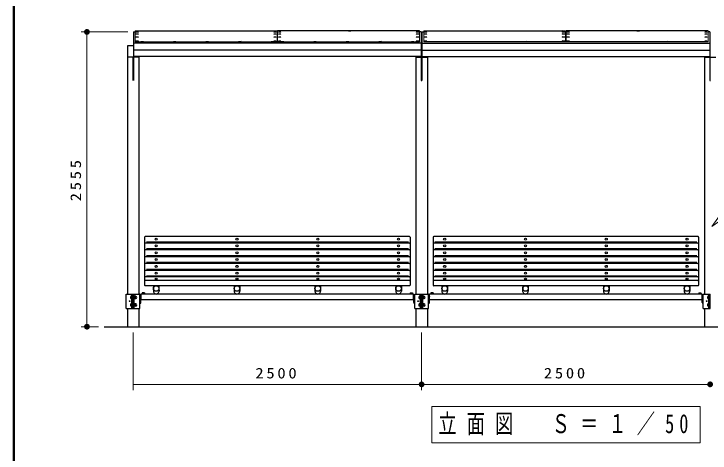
# Model space of a CAD drawing. Units: millimetres on the paper, with parts at other scales. Extents: x -365 to 12, y -38 to 257.
# Drawn here: x -365 to -244.4, y 71.2 to 147.4 of the extents above; entities that cross this region are included whole.
import ezdxf

# ---------------------------------------------------------------- set-up
doc = ezdxf.new("R2010")
doc.units = ezdxf.units.MM
doc.layers.add('LY_1', color=7, linetype='Continuous', lineweight=25)
doc.layers.add('LY_2', color=7, linetype='Continuous', lineweight=13)
doc.styles.add('ＭＳ ゴシック', font='')
doc.styles.get('ＭＳ ゴシック').set_extended_font_data('MS Gothic')

# ---------------------------------------------------------------- blocks, each defined once
blk = doc.blocks.new('filled_dot')
at = {"color": 0, "linetype": 'Continuous', "lineweight": -2, "const_width": 1.25}
blk.add_lwpolyline([(-0.625, 0, 1), (0.625, 0, 1)], format="xyb", close=True, dxfattribs=at)
blk = doc.blocks.new('open_arrow')
at = {"color": 0, "linetype": 'Continuous', "lineweight": -2}
blk.add_lwpolyline([(7.5, 1.25), (0, 0), (7.5, -1.25)], dxfattribs=at)

msp = doc.modelspace()

# ---------------------------------------------------------------- linework, layer by layer
at = {"layer": 'LY_1', "lineweight": 13}
for p, q in [((-345.285, 144.261), (-353.345, 144.261)), ((-352.345, 93.162), (-352.345, 144.261)), ((-296.645, 107.872), (-342.045, 107.872)), ((-246.645, 107.872), (-292.045, 107.872)), ((-296.645, 106.69), (-342.045, 106.69)), ((-246.645, 106.69), (-292.045, 106.69)), ((-296.645, 105.509), (-342.045, 105.509)), ((-246.645, 105.509), (-292.045, 105.509)), ((-296.645, 104.328), (-342.045, 104.328)), ((-246.645, 104.328), (-292.045, 104.328)), ((-296.645, 103.147), (-342.045, 103.147)), ((-246.645, 103.147), (-292.045, 103.147)), ((-296.645, 101.966), (-342.045, 101.966)), ((-246.645, 101.966), (-292.045, 101.966)), ((-350.345, 93.162), (-353.345, 93.162)), ((-344.345, 92.162), (-344.345, 82.162)), ((-294.345, 92.162), (-294.345, 82.162)), ((-294.345, 83.162), (-344.345, 83.162)), ((-244.345, 83.162), (-294.345, 83.162)), ((-246.095, 79.312), (-292.595, 79.312)), ((-292.595, 79.312), (-292.595, 73.012)), ((-246.095, 73.012), (-246.095, 79.312)), ((-292.595, 73.012), (-246.095, 73.012))]:
    msp.add_line(p, q, dxfattribs=at)
at = {"layer": 'LY_1'}
for p, q in [((-344.285, 144.261), (-343.985, 144.261)), ((-344.285, 144.261), (-344.285, 139.971)), ((-294.405, 144.261), (-294.705, 144.261)), ((-294.405, 144.261), (-294.405, 139.971)), ((-294.285, 144.261), (-294.285, 139.971)), ((-294.285, 144.261), (-293.985, 144.261)), ((-244.405, 144.261), (-244.705, 144.261)), ((-244.405, 144.261), (-244.405, 139.971)), ((-294.405, 142.303), (-344.285, 142.303)), ((-294.285, 142.303), (-244.405, 142.303)), ((-294.405, 141.118), (-344.285, 141.118)), ((-294.405, 139.971), (-344.285, 139.971)), ((-294.285, 141.118), (-244.405, 141.118)), ((-294.285, 139.971), (-244.405, 139.971)), ((-340.831, 100.262), (-340.831, 99.776)), ((-339.859, 100.262), (-339.859, 99.776)), ((-326.831, 100.262), (-326.831, 99.776)), ((-325.859, 100.262), (-325.859, 99.776)), ((-312.831, 100.262), (-312.831, 99.776)), ((-311.859, 100.262), (-311.859, 99.776)), ((-298.831, 100.262), (-298.831, 99.776)), ((-297.859, 100.262), (-297.859, 99.776)), ((-290.831, 100.262), (-290.831, 99.776)), ((-289.859, 100.262), (-289.859, 99.776)), ((-276.831, 100.262), (-276.831, 99.776)), ((-275.859, 100.262), (-275.859, 99.776)), ((-262.831, 100.262), (-262.831, 99.776)), ((-261.859, 100.262), (-261.859, 99.776)), ((-248.831, 100.262), (-248.831, 99.776)), ((-247.859, 100.262), (-247.859, 99.776)), ((-342.761, 99.012), (-342.761, 98.872)), ((-342.369, 99.012), (-342.761, 99.012)), ((-342.663, 99.012), (-342.663, 98.872)), ((-342.467, 99.012), (-342.467, 98.872)), ((-342.369, 99.012), (-342.369, 98.872)), ((-340.831, 99.779), (-340.834, 99.313)), ((-339.859, 99.779), (-339.856, 99.313)), ((-326.831, 99.779), (-326.834, 99.313)), ((-325.859, 99.779), (-325.856, 99.313)), ((-312.831, 99.779), (-312.834, 99.313)), ((-311.859, 99.779), (-311.856, 99.313)), ((-298.831, 99.779), (-298.834, 99.313)), ((-297.859, 99.779), (-297.856, 99.313)), ((-296.321, 99.012), (-296.321, 98.872)), ((-296.321, 99.012), (-295.929, 99.012)), ((-296.223, 99.012), (-296.223, 98.872)), ((-296.027, 99.012), (-296.027, 98.872)), ((-295.929, 99.012), (-295.929, 98.872)), ((-292.761, 99.012), (-292.761, 98.872)), ((-292.369, 99.012), (-292.761, 99.012)), ((-292.663, 99.012), (-292.663, 98.872)), ((-292.467, 99.012), (-292.467, 98.872)), ((-292.369, 99.012), (-292.369, 98.872)), ((-290.831, 99.779), (-290.834, 99.313)), ((-289.859, 99.779), (-289.856, 99.313)), ((-276.831, 99.779), (-276.834, 99.313)), ((-275.859, 99.779), (-275.856, 99.313)), ((-262.831, 99.779), (-262.834, 99.313)), ((-261.859, 99.779), (-261.856, 99.313)), ((-248.831, 99.779), (-248.834, 99.313)), ((-247.859, 99.779), (-247.856, 99.313)), ((-246.321, 99.012), (-246.321, 98.872)), ((-246.321, 99.012), (-245.929, 99.012)), ((-246.223, 99.012), (-246.223, 98.872)), ((-246.027, 99.012), (-246.027, 98.872)), ((-245.929, 99.012), (-245.929, 98.872)), ((-345.525, 98.821), (-345.345, 98.821)), ((-345.525, 98.821), (-344.365, 98.821)), ((-345.525, 96.321), (-345.525, 98.821)), ((-344.591, 98.441), (-344.751, 98.441)), ((-344.751, 98.031), (-344.751, 98.411)), ((-344.591, 98.331), (-344.751, 98.331)), ((-344.591, 98.112), (-344.751, 98.112)), ((-344.591, 98.002), (-344.751, 98.002)), ((-344.591, 97.981), (-344.591, 98.461)), ((-344.545, 98.461), (-344.591, 98.461)), ((-344.545, 97.981), (-344.591, 97.981)), ((-344.545, 96.321), (-344.545, 98.821)), ((-344.365, 96.321), (-344.365, 98.821)), ((-344.325, 98.821), (-343.165, 98.821)), ((-344.325, 96.321), (-344.325, 98.821)), ((-344.145, 96.321), (-344.145, 98.821)), ((-344.099, 98.461), (-344.145, 98.461)), ((-344.099, 97.981), (-344.145, 97.981)), ((-344.099, 97.981), (-344.099, 98.461)), ((-343.899, 98.441), (-344.099, 98.441)), ((-343.899, 98.331), (-344.099, 98.331)), ((-343.899, 98.112), (-344.099, 98.112)), ((-343.899, 98.002), (-344.099, 98.002)), ((-343.899, 98.002), (-343.899, 98.441)), ((-343.165, 98.821), (-343.345, 98.821)), ((-343.165, 96.321), (-343.165, 98.821)), ((-342.965, 98.721), (-343.165, 98.721)), ((-342.985, 97.341), (-342.985, 98.371)), ((-342.965, 97.821), (-342.965, 98.821)), ((-295.725, 98.821), (-342.965, 98.821)), ((-295.725, 97.821), (-342.965, 97.821)), ((-342.775, 98.826), (-342.775, 98.872)), ((-342.355, 98.872), (-342.775, 98.872)), ((-342.355, 98.826), (-342.355, 98.872)), ((-295.725, 98.821), (-296.54, 98.821)), ((-296.335, 98.826), (-296.335, 98.872)), ((-296.335, 98.872), (-295.915, 98.872)), ((-295.915, 98.826), (-295.915, 98.872)), ((-295.725, 97.821), (-295.725, 98.821)), ((-295.725, 98.721), (-295.525, 98.721)), ((-295.705, 97.341), (-295.705, 98.371)), ((-295.525, 98.821), (-295.345, 98.821)), ((-295.525, 98.821), (-294.365, 98.821)), ((-295.525, 96.321), (-295.525, 98.821)), ((-294.591, 98.441), (-294.751, 98.441)), ((-294.751, 98.031), (-294.751, 98.411)), ((-294.591, 98.331), (-294.751, 98.331)), ((-294.591, 98.112), (-294.751, 98.112)), ((-294.591, 98.002), (-294.751, 98.002)), ((-294.591, 97.981), (-294.591, 98.461)), ((-294.545, 98.461), (-294.591, 98.461)), ((-294.545, 97.981), (-294.591, 97.981)), ((-294.545, 96.321), (-294.545, 98.821)), ((-294.365, 96.321), (-294.365, 98.821)), ((-294.325, 98.821), (-293.165, 98.821)), ((-294.325, 96.321), (-294.325, 98.821)), ((-294.145, 96.321), (-294.145, 98.821)), ((-294.099, 98.461), (-294.145, 98.461)), ((-294.099, 97.981), (-294.145, 97.981)), ((-294.099, 97.981), (-294.099, 98.461)), ((-293.899, 98.441), (-294.099, 98.441)), ((-293.899, 98.331), (-294.099, 98.331)), ((-293.899, 98.112), (-294.099, 98.112)), ((-293.899, 98.002), (-294.099, 98.002)), ((-293.899, 98.002), (-293.899, 98.441)), ((-293.165, 98.821), (-293.345, 98.821)), ((-293.165, 96.321), (-293.165, 98.821)), ((-292.965, 98.721), (-293.165, 98.721)), ((-292.985, 97.341), (-292.985, 98.371)), ((-292.965, 97.821), (-292.965, 98.821)), ((-245.725, 98.821), (-292.965, 98.821)), ((-245.725, 97.821), (-292.965, 97.821)), ((-292.775, 98.826), (-292.775, 98.872)), ((-292.355, 98.872), (-292.775, 98.872)), ((-292.355, 98.826), (-292.355, 98.872)), ((-245.725, 98.821), (-246.54, 98.821)), ((-246.335, 98.826), (-246.335, 98.872)), ((-246.335, 98.872), (-245.915, 98.872)), ((-245.915, 98.826), (-245.915, 98.872)), ((-245.725, 97.821), (-245.725, 98.821)), ((-245.725, 98.721), (-245.525, 98.721)), ((-245.705, 97.341), (-245.705, 98.371)), ((-245.525, 98.821), (-245.345, 98.821)), ((-245.525, 98.821), (-244.365, 98.821)), ((-245.525, 96.321), (-245.525, 98.821)), ((-244.591, 98.441), (-244.751, 98.441)), ((-244.751, 98.031), (-244.751, 98.411)), ((-244.591, 98.331), (-244.751, 98.331)), ((-244.591, 98.112), (-244.751, 98.112)), ((-244.591, 98.002), (-244.751, 98.002)), ((-244.591, 97.981), (-244.591, 98.461)), ((-244.545, 98.461), (-244.591, 98.461)), ((-244.545, 97.981), (-244.591, 97.981)), ((-244.545, 96.321), (-244.545, 98.821)), ((-244.365, 96.321), (-244.365, 98.821)), ((-344.591, 97.141), (-344.751, 97.141)), ((-344.751, 96.702), (-344.751, 97.141)), ((-344.591, 97.031), (-344.751, 97.031)), ((-344.591, 96.812), (-344.751, 96.812)), ((-344.591, 96.702), (-344.751, 96.702)), ((-344.545, 97.161), (-344.591, 97.161)), ((-344.591, 96.681), (-344.591, 97.161)), ((-344.545, 96.681), (-344.591, 96.681)), ((-344.099, 97.161), (-344.145, 97.161)), ((-344.099, 96.681), (-344.145, 96.681)), ((-344.099, 96.681), (-344.099, 97.161)), ((-343.899, 97.141), (-344.099, 97.141)), ((-343.899, 97.031), (-344.099, 97.031)), ((-343.899, 96.812), (-344.099, 96.812)), ((-343.899, 96.702), (-344.099, 96.702)), ((-343.899, 96.702), (-343.899, 97.141)), ((-343.105, 97.221), (-343.165, 97.221)), ((-295.585, 97.221), (-295.525, 97.221)), ((-295.585, 97.221), (-295.525, 97.221)), ((-294.591, 97.141), (-294.751, 97.141)), ((-294.751, 96.702), (-294.751, 97.141)), ((-294.591, 97.031), (-294.751, 97.031)), ((-294.591, 96.812), (-294.751, 96.812)), ((-294.591, 96.702), (-294.751, 96.702)), ((-294.545, 97.161), (-294.591, 97.161)), ((-294.591, 96.681), (-294.591, 97.161)), ((-294.545, 96.681), (-294.591, 96.681)), ((-294.099, 97.161), (-294.145, 97.161)), ((-294.099, 96.681), (-294.145, 96.681)), ((-294.099, 96.681), (-294.099, 97.161)), ((-293.899, 97.141), (-294.099, 97.141)), ((-293.899, 97.031), (-294.099, 97.031)), ((-293.899, 96.812), (-294.099, 96.812)), ((-293.899, 96.702), (-294.099, 96.702)), ((-293.899, 96.702), (-293.899, 97.141)), ((-293.105, 97.221), (-293.165, 97.221)), ((-245.585, 97.221), (-245.525, 97.221)), ((-245.585, 97.221), (-245.525, 97.221)), ((-244.591, 97.141), (-244.751, 97.141)), ((-244.751, 96.702), (-244.751, 97.141)), ((-244.591, 97.031), (-244.751, 97.031)), ((-244.591, 96.812), (-244.751, 96.812)), ((-244.591, 96.702), (-244.751, 96.702)), ((-244.545, 97.161), (-244.591, 97.161)), ((-244.591, 96.681), (-244.591, 97.161)), ((-244.545, 96.681), (-244.591, 96.681)), ((-345.525, 96.321), (-344.365, 96.321)), ((-345.345, 96.321), (-345.345, 93.162)), ((-344.325, 96.321), (-343.165, 96.321)), ((-343.345, 96.321), (-343.345, 93.162)), ((-295.525, 96.321), (-294.365, 96.321)), ((-295.345, 96.321), (-295.345, 93.162)), ((-294.325, 96.321), (-293.165, 96.321)), ((-293.345, 96.321), (-293.345, 93.162)), ((-245.525, 96.321), (-244.365, 96.321)), ((-245.345, 96.321), (-245.345, 93.162))]:
    msp.add_line(p, q, dxfattribs=at)
at = {"layer": 'LY_1', "color": 4}
for p, q in [((-343.985, 144.441), (-319.395, 144.441)), ((-294.705, 144.441), (-319.295, 144.441)), ((-293.985, 144.441), (-269.395, 144.441)), ((-244.705, 144.441), (-269.295, 144.441)), ((-343.985, 142.527), (-294.705, 142.527)), ((-244.705, 142.527), (-293.985, 142.527)), ((-342.345, 108.684), (-342.345, 100.362)), ((-296.445, 108.784), (-342.245, 108.784)), ((-296.345, 108.684), (-296.345, 100.362)), ((-292.345, 108.684), (-292.345, 100.362)), ((-246.445, 108.784), (-292.245, 108.784)), ((-246.345, 108.684), (-246.345, 100.362)), ((-296.445, 107.635), (-342.245, 107.635)), ((-246.445, 107.635), (-292.245, 107.635)), ((-296.445, 106.454), (-342.245, 106.454)), ((-246.445, 106.454), (-292.245, 106.454)), ((-296.445, 105.273), (-342.245, 105.273)), ((-246.445, 105.273), (-292.245, 105.273)), ((-296.445, 104.092), (-342.245, 104.092)), ((-246.445, 104.092), (-292.245, 104.092)), ((-296.445, 102.91), (-342.245, 102.91)), ((-246.445, 102.91), (-292.245, 102.91)), ((-296.445, 101.796), (-342.245, 101.796)), ((-246.445, 101.796), (-292.245, 101.796)), ((-296.445, 101.162), (-342.245, 101.162)), ((-296.445, 100.262), (-342.245, 100.262)), ((-246.445, 101.162), (-292.245, 101.162)), ((-246.445, 100.262), (-292.245, 100.262))]:
    msp.add_line(p, q, dxfattribs=at)
at = {"layer": 'LY_1', "color": 4, "lineweight": 13}
for p, q in [((-343.985, 144.441), (-343.985, 142.527)), ((-319.395, 144.441), (-319.395, 142.527)), ((-319.295, 144.441), (-319.295, 142.527)), ((-294.705, 144.441), (-294.705, 142.527)), ((-293.985, 144.441), (-293.985, 142.527)), ((-269.395, 144.441), (-269.395, 142.527)), ((-269.295, 144.441), (-269.295, 142.527)), ((-244.705, 144.441), (-244.705, 142.527))]:
    msp.add_line(p, q, dxfattribs=at)
at = {"layer": 'LY_1', "color": 211}
for p, q in [((-344.285, 141.862), (-345.345, 141.862)), ((-345.345, 141.862), (-345.345, 98.821)), ((-343.345, 139.971), (-343.345, 98.821)), ((-295.345, 139.971), (-295.345, 98.821)), ((-293.345, 139.971), (-293.345, 98.821)), ((-245.345, 139.971), (-245.345, 98.821)), ((-343.345, 139.862), (-345.345, 139.862)), ((-344.405, 139.862), (-344.405, 135.862)), ((-344.285, 139.862), (-344.285, 135.862)), ((-295.345, 139.862), (-293.345, 139.862)), ((-294.405, 139.862), (-294.405, 135.862)), ((-294.285, 139.862), (-294.285, 135.862)), ((-245.345, 139.862), (-243.345, 139.862)), ((-244.405, 139.862), (-244.405, 135.862)), ((-294.405, 135.862), (-294.285, 135.862)), ((-244.405, 135.862), (-244.285, 135.862))]:
    msp.add_line(p, q, dxfattribs=at)
at = {"layer": 'LY_1', "color": 150}
msp.add_line((-349.345, 93.162), (-189.345, 93.162), dxfattribs=at)
at = {"layer": 'LY_1', "color": 4}
for centre in [(-340.345, 99.776), (-326.345, 99.776), (-312.345, 99.776), (-298.345, 99.776), (-290.345, 99.776), (-276.345, 99.776), (-262.345, 99.776), (-248.345, 99.776)]:
    msp.add_circle(centre, 0.486, dxfattribs=at)
at = {"layer": 'LY_1'}
for centre in [(-344.945, 97.571), (-294.945, 97.571), (-244.945, 97.571)]:
    msp.add_circle(centre, 0.06, dxfattribs=at)
at = {"layer": 'LY_1', "color": 4}
for centre, radius, start, end in [((-342.245, 108.684), 0.1, 90.00002, 180), ((-296.445, 108.684), 0.1, 0.00004, 90.00002), ((-292.245, 108.684), 0.1, 90.00002, 180), ((-246.445, 108.684), 0.1, 0.00004, 90.00002), ((-342.245, 107.535), 0.1, 90.00002, 180), ((-296.445, 107.535), 0.1, 0.00004, 90.00002), ((-292.245, 107.535), 0.1, 90.00002, 180), ((-246.445, 107.535), 0.1, 0.00004, 90.00002), ((-342.245, 106.354), 0.1, 90.00002, 180), ((-296.445, 106.354), 0.1, 0.00004, 90.00002), ((-292.245, 106.354), 0.1, 90.00002, 180), ((-246.445, 106.354), 0.1, 0.00004, 90.00002), ((-342.245, 105.173), 0.1, 90.00002, 180), ((-296.445, 105.173), 0.1, 0.00004, 90.00002), ((-292.245, 105.173), 0.1, 90.00002, 180), ((-246.445, 105.173), 0.1, 0.00004, 90.00002), ((-342.245, 103.992), 0.1, 90.00002, 180), ((-296.445, 103.992), 0.1, 0.00004, 90.00002), ((-292.245, 103.992), 0.1, 90.00002, 180), ((-246.445, 103.992), 0.1, 0.00004, 90.00002), ((-342.245, 102.81), 0.1, 90.00002, 180), ((-296.445, 102.81), 0.1, 0.00004, 90.00002), ((-292.245, 102.81), 0.1, 90.00002, 180), ((-246.445, 102.81), 0.1, 0.00004, 90.00002), ((-342.245, 101.696), 0.1, 90.00002, 180), ((-296.445, 101.696), 0.1, 0.00004, 90.00002), ((-292.245, 101.696), 0.1, 90.00002, 180), ((-246.445, 101.696), 0.1, 0.00004, 90.00002), ((-342.245, 101.062), 0.1, 90.00002, 180), ((-342.245, 100.362), 0.1, 180.00001, 269.99997), ((-296.445, 101.062), 0.1, 0.00004, 90.00002), ((-296.445, 100.362), 0.1, 270.00005, 0.00004), ((-292.245, 101.062), 0.1, 90.00002, 180), ((-292.245, 100.362), 0.1, 180.00001, 269.99997), ((-246.445, 101.062), 0.1, 0.00004, 90.00002), ((-246.445, 100.362), 0.1, 270.00005, 0.00004), ((-340.345, 99.31), 0.489, 179.65233, 0.34767), ((-326.345, 99.31), 0.489, 179.65233, 0.34767), ((-312.345, 99.31), 0.489, 179.65233, 0.34767), ((-298.345, 99.31), 0.489, 179.65233, 0.34767), ((-290.345, 99.31), 0.489, 179.65233, 0.34767), ((-276.345, 99.31), 0.489, 179.65233, 0.34767), ((-262.345, 99.31), 0.489, 179.65233, 0.34767), ((-248.345, 99.31), 0.489, 179.65233, 0.34767)]:
    msp.add_arc(centre, radius, start, end, dxfattribs=at)
at = {"layer": 'LY_1'}
for centre, radius, start, end in [((-343.899, 98.221), 0.194, 270, 90), ((-342.815, 98.371), 0.17, 151.92752, 180), ((-295.875, 98.371), 0.17, 360, 28.07248), ((-293.899, 98.221), 0.194, 270, 90), ((-292.815, 98.371), 0.17, 151.92752, 180), ((-245.875, 98.371), 0.17, 360, 28.07248), ((-343.899, 96.921), 0.194, 270, 90), ((-343.105, 97.341), 0.12, 270, 0.00001), ((-295.585, 97.341), 0.12, 180.00001, 270), ((-293.899, 96.921), 0.194, 270, 90), ((-293.105, 97.341), 0.12, 270, 0.00001), ((-245.585, 97.341), 0.12, 180.00001, 270)]:
    msp.add_arc(centre, radius, start, end, dxfattribs=at)
for centre, major_axis, ratio in [((-343.635, 144.419), (0.22, 0), 0.016436), ((-343.635, 144.246), (0.22, 0), 0.049268), ((-343.635, 143.899), (0.22, 0), 0.081981), ((-331.865, 144.421), (-0.22, 0), 0.016436), ((-319.745, 144.419), (-0.22, 0), 0.016436), ((-319.745, 144.246), (-0.22, 0), 0.049268), ((-319.745, 143.899), (-0.22, 0), 0.081981), ((-318.945, 144.419), (0.22, 0), 0.016436), ((-318.945, 144.246), (0.22, 0), 0.049268), ((-318.945, 143.899), (0.22, 0), 0.081981), ((-306.825, 144.421), (-0.22, 0), 0.016436), ((-295.055, 144.419), (-0.22, 0), 0.016436), ((-295.055, 144.246), (-0.22, 0), 0.049268), ((-295.055, 143.899), (-0.22, 0), 0.081981), ((-293.635, 144.419), (0.22, 0), 0.016436), ((-293.635, 144.246), (0.22, 0), 0.049268), ((-293.635, 143.899), (0.22, 0), 0.081981), ((-281.865, 144.421), (0.22, 0), 0.016436), ((-269.745, 144.419), (-0.22, 0), 0.016436), ((-269.745, 144.246), (-0.22, 0), 0.049268), ((-269.745, 143.899), (-0.22, 0), 0.081981), ((-268.945, 144.419), (0.22, 0), 0.016436), ((-268.945, 144.246), (0.22, 0), 0.049268), ((-268.945, 143.899), (0.22, 0), 0.081981), ((-256.825, 144.421), (0.22, 0), 0.016436), ((-245.055, 144.419), (-0.22, 0), 0.016436), ((-245.055, 144.246), (-0.22, 0), 0.049268), ((-245.055, 143.899), (-0.22, 0), 0.081981), ((-343.635, 143.38), (-0.22, 0), 0.11469), ((-343.635, 142.688), (-0.22, 0), 0.14724), ((-342.785, 142.581), (-0.22, 0), 0.151699), ((-337.145, 142.581), (-0.22, 0), 0.151686), ((-331.505, 142.581), (-0.22, 0), 0.151686), ((-325.865, 142.581), (-0.22, 0), 0.151686), ((-320.225, 142.581), (-0.22, 0), 0.151686), ((-319.745, 143.38), (0.22, 0), 0.11469), ((-319.745, 142.688), (0.22, 0), 0.14724), ((-318.945, 143.38), (-0.22, 0), 0.11469), ((-318.945, 142.688), (-0.22, 0), 0.14724), ((-318.465, 142.581), (0.22, 0), 0.151686), ((-312.825, 142.581), (0.22, 0), 0.151686), ((-307.185, 142.581), (0.22, 0), 0.151686), ((-301.545, 142.581), (0.22, 0), 0.151686), ((-295.905, 142.581), (0.22, 0), 0.151699), ((-295.055, 143.38), (0.22, 0), 0.11469), ((-295.055, 142.688), (0.22, 0), 0.14724), ((-293.635, 143.38), (-0.22, 0), 0.11469), ((-293.635, 142.688), (-0.22, 0), 0.14724), ((-292.785, 142.581), (-0.22, 0), 0.151699), ((-287.145, 142.581), (-0.22, 0), 0.151686), ((-281.505, 142.581), (-0.22, 0), 0.151686), ((-275.865, 142.581), (-0.22, 0), 0.151686), ((-270.225, 142.581), (-0.22, 0), 0.151686), ((-269.745, 143.38), (0.22, 0), 0.11469), ((-269.745, 142.688), (0.22, 0), 0.14724), ((-268.945, 143.38), (-0.22, 0), 0.11469), ((-268.945, 142.688), (-0.22, 0), 0.14724), ((-268.465, 142.581), (0.22, 0), 0.151686), ((-262.825, 142.581), (0.22, 0), 0.151686), ((-257.185, 142.581), (0.22, 0), 0.151686), ((-251.545, 142.581), (0.22, 0), 0.151686), ((-245.905, 142.581), (0.22, 0), 0.151699), ((-245.055, 143.38), (0.22, 0), 0.11469), ((-245.055, 142.688), (0.22, 0), 0.14724), ((-340.345, 108.34), (-0.18, 0), 0.984256), ((-326.345, 108.34), (-0.18, 0), 0.984174), ((-312.345, 108.34), (-0.18, 0), 0.984256), ((-298.345, 108.34), (-0.18, 0), 0.984174), ((-290.345, 108.34), (-0.18, 0), 0.984256), ((-276.345, 108.34), (-0.18, 0), 0.984174), ((-262.345, 108.34), (-0.18, 0), 0.984256), ((-248.345, 108.34), (-0.18, 0), 0.984174), ((-340.345, 107.159), (-0.18, 0), 0.984256), ((-326.345, 107.159), (-0.18, 0), 0.984174), ((-312.345, 107.159), (-0.18, 0), 0.984256), ((-298.345, 107.159), (-0.18, 0), 0.984174), ((-290.345, 107.159), (-0.18, 0), 0.984256), ((-276.345, 107.159), (-0.18, 0), 0.984174), ((-262.345, 107.159), (-0.18, 0), 0.984256), ((-248.345, 107.159), (-0.18, 0), 0.984174), ((-340.345, 105.978), (-0.18, 0), 0.984256), ((-340.345, 104.797), (-0.18, 0), 0.984234), ((-326.345, 105.978), (-0.18, 0), 0.984174), ((-326.345, 104.797), (-0.18, 0), 0.984152), ((-312.345, 105.978), (-0.18, 0), 0.984256), ((-312.345, 104.797), (-0.18, 0), 0.984234), ((-298.345, 105.978), (-0.18, 0), 0.984174), ((-298.345, 104.797), (-0.18, 0), 0.984152), ((-290.345, 105.978), (-0.18, 0), 0.984256), ((-290.345, 104.797), (-0.18, 0), 0.984234), ((-276.345, 105.978), (-0.18, 0), 0.984174), ((-276.345, 104.797), (-0.18, 0), 0.984152), ((-262.345, 105.978), (-0.18, 0), 0.984256), ((-262.345, 104.797), (-0.18, 0), 0.984234), ((-248.345, 105.978), (-0.18, 0), 0.984174), ((-248.345, 104.797), (-0.18, 0), 0.984152), ((-340.345, 103.615), (-0.18, 0), 0.984256), ((-326.345, 103.615), (-0.18, 0), 0.984174), ((-312.345, 103.615), (-0.18, 0), 0.984256), ((-298.345, 103.615), (-0.18, 0), 0.984174), ((-290.345, 103.615), (-0.18, 0), 0.984256), ((-276.345, 103.615), (-0.18, 0), 0.984174), ((-262.345, 103.615), (-0.18, 0), 0.984256), ((-248.345, 103.615), (-0.18, 0), 0.984174), ((-340.345, 102.434), (-0.18, 0), 0.984256), ((-326.345, 102.434), (-0.18, 0), 0.984174), ((-312.345, 102.434), (-0.18, 0), 0.984256), ((-298.345, 102.434), (-0.18, 0), 0.984174), ((-290.345, 102.434), (-0.18, 0), 0.984256), ((-276.345, 102.434), (-0.18, 0), 0.984174), ((-262.345, 102.434), (-0.18, 0), 0.984256), ((-248.345, 102.434), (-0.18, 0), 0.984174), ((-340.345, 101.431), (-0.18, 0), 0.808975), ((-326.345, 101.431), (-0.18, 0), 0.808908), ((-312.345, 101.431), (-0.18, 0), 0.808975), ((-298.345, 101.431), (-0.18, 0), 0.808908), ((-290.345, 101.431), (-0.18, 0), 0.808975), ((-276.345, 101.431), (-0.18, 0), 0.808908), ((-262.345, 101.431), (-0.18, 0), 0.808975), ((-248.345, 101.431), (-0.18, 0), 0.808908)]:
    msp.add_ellipse(centre, major_axis=major_axis, ratio=ratio, dxfattribs=at)
at = {"layer": 'LY_2', "lineweight": 50}
msp.add_line((-365, 257), (-365, 0), dxfattribs=at)

# ---------------------------------------------------------------- block references
at = {"layer": 'LY_1', "lineweight": 13, "xscale": 0.4, "yscale": 0.4}
for name, p, rotation in [('filled_dot', (-352.345, 144.261), 270), ('open_arrow', (-244.035, 110.512), 45), ('filled_dot', (-352.345, 93.162), 90), ('filled_dot', (-294.345, 83.162), 180), ('filled_dot', (-244.345, 83.162), 180)]:
    msp.add_blockref(name, p, dxfattribs=dict(at, rotation=rotation))

# ---------------------------------------------------------------- texts
at = {"layer": 'LY_1', "insert": (-353.345, 118.712), "char_height": 1.833, "attachment_point": 8, "rotation": 90, "style": 'ＭＳ ゴシック'}
msp.add_mtext('\\T1.33;\\W1.15;2555', dxfattribs=at)
at = {"layer": 'LY_1', "style": 'ＭＳ ゴシック'}
for s, insert, char_height, attachment_point in [('\\T1.33;\\W1.15;2500', (-319.345, 84.162), 1.833, 8), ('\\T1.33;\\W1.15;2500', (-269.345, 84.162), 1.833, 8), ('\\T1.56;\\W0.7;立面図\u3000Ｓ＝１／50', (-269.345, 76.162), 3.299, 5)]:
    msp.add_mtext(s, dxfattribs=dict(at, insert=insert, char_height=char_height, attachment_point=attachment_point))

doc.saveas('drawing.dxf')
